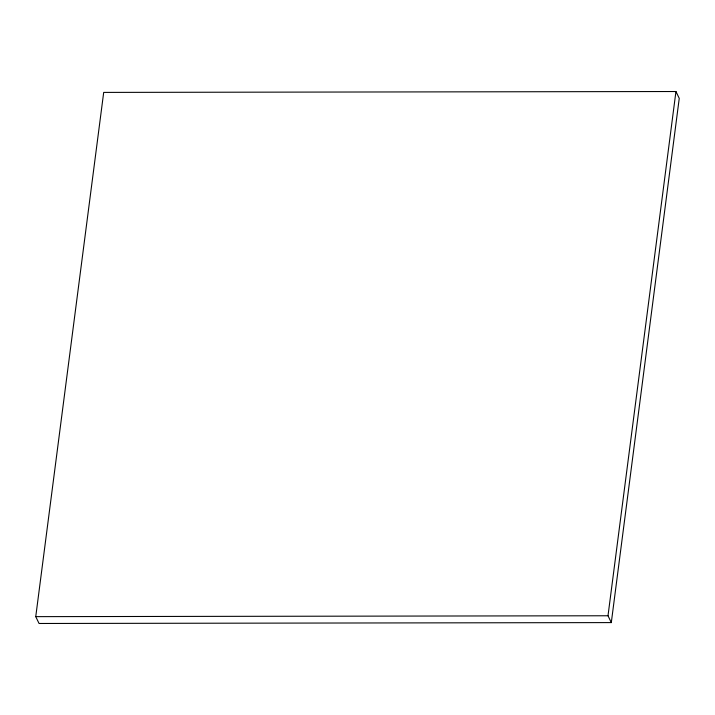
<?xml version="1.0" encoding="UTF-8"?>
<svg xmlns="http://www.w3.org/2000/svg" width="715" height="715" viewBox="0 0 715 715"><rect width="100%" height="100%" fill="white"/><g stroke="black" fill="none" stroke-linecap="round" stroke-linejoin="round"><path stroke-width="1.07" d="M35.75 616.643L103.693 92.405L675.943 91.52L679.25 98.357L611.307 622.595L39.057 623.48L35.75 616.643L608 615.767L611.307 622.595M608 615.767L675.943 91.52"/></g></svg>
